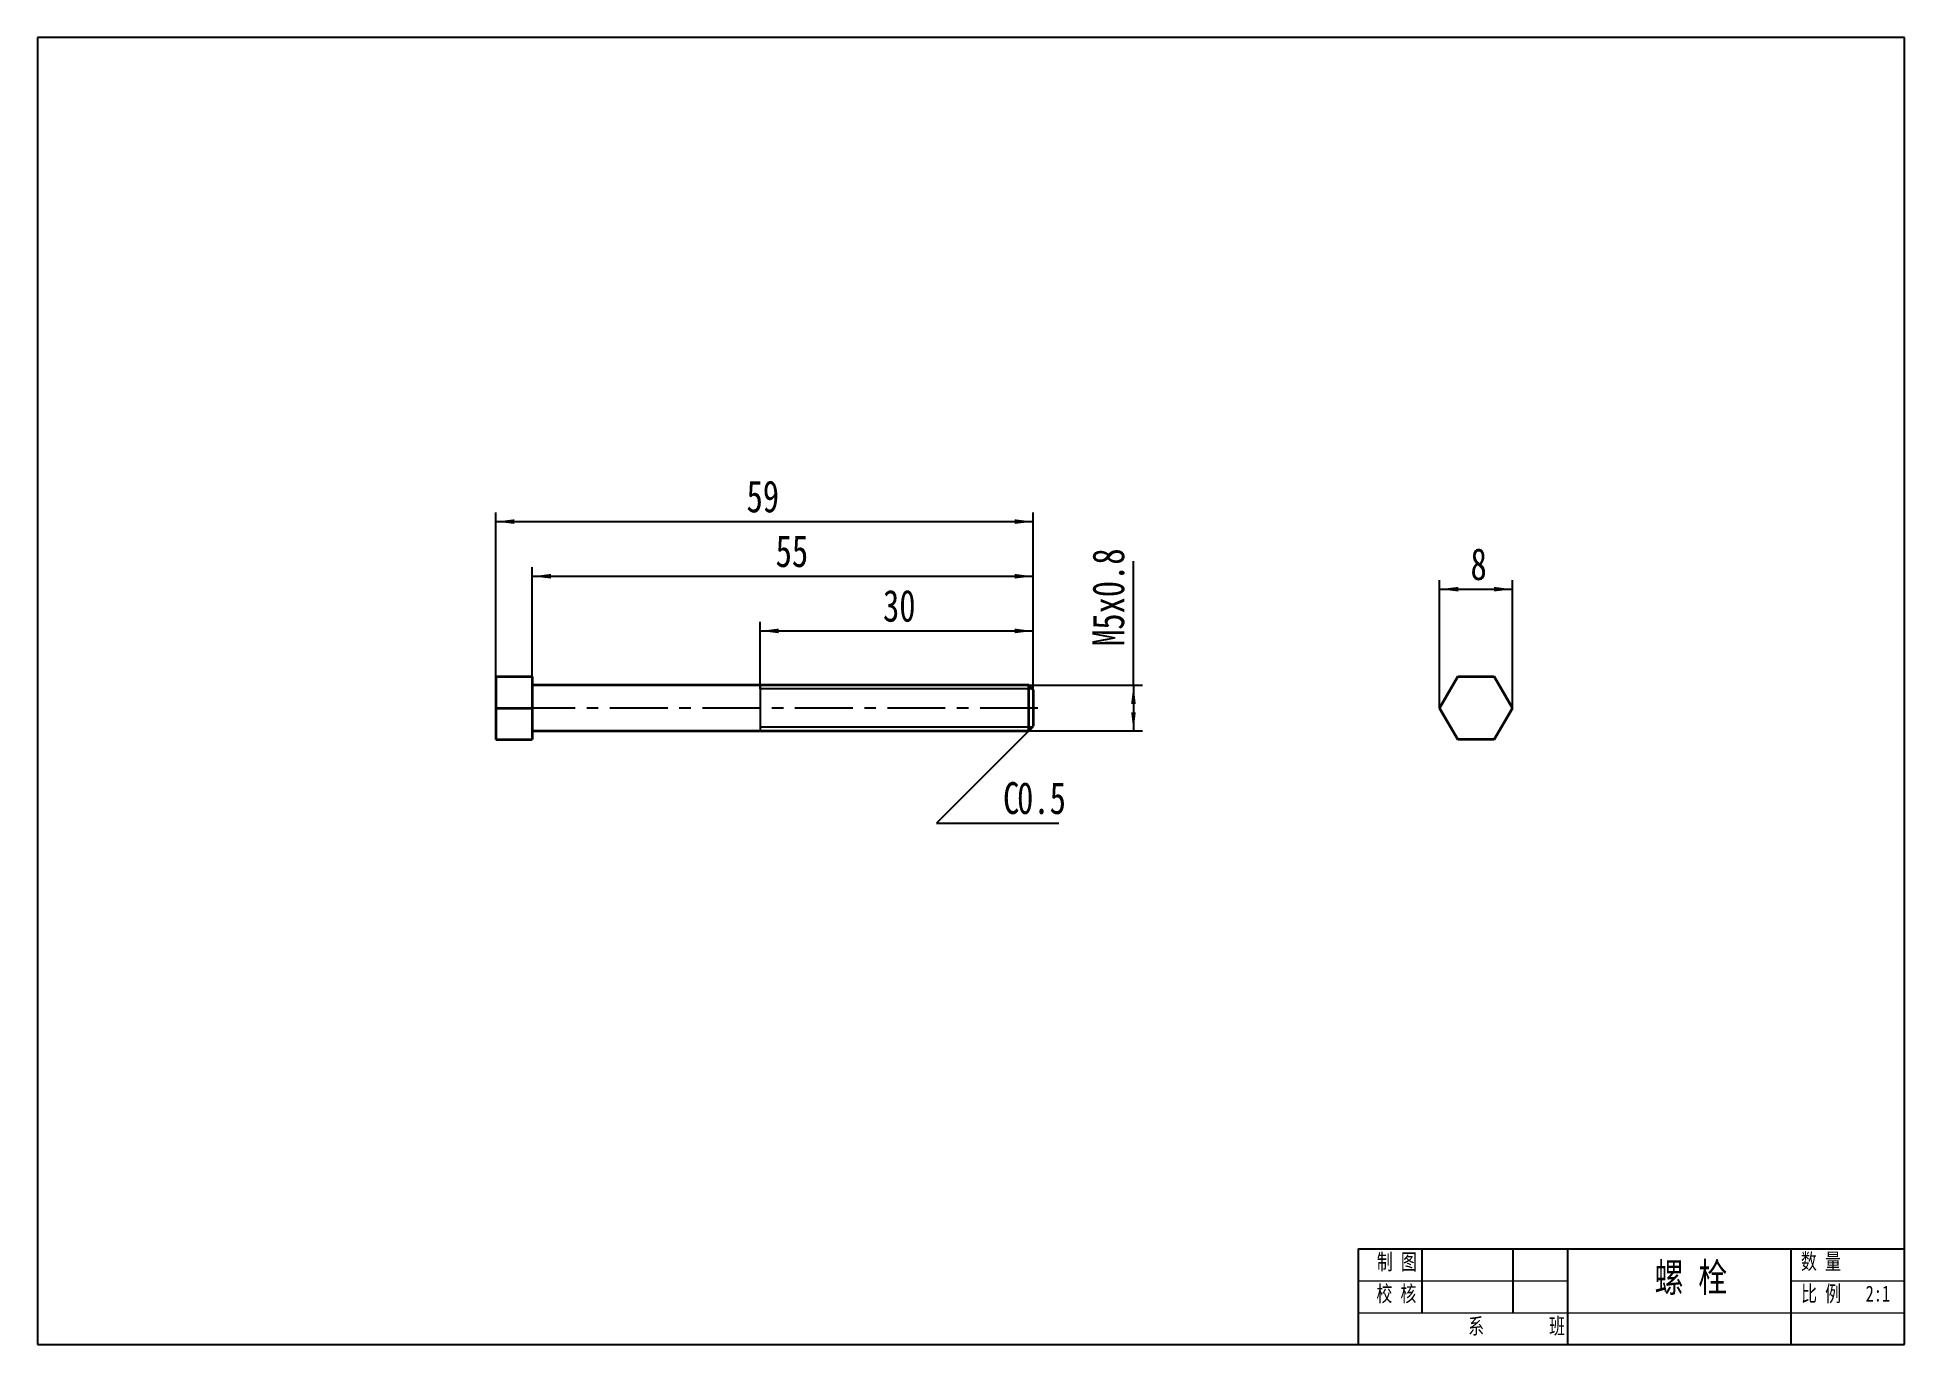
# Model space of a CAD drawing. Header units: millimetres. Extents: x 2 to 208, y 2 to 146.
import ezdxf

# ---------------------------------------------------------------- set-up
doc = ezdxf.new("R2010")
doc.units = ezdxf.units.MM
doc.header["$LTSCALE"] = 0.5
doc.linetypes.add('CENTERX2', pattern=[20.32, 12.7, -2.54, 2.54, -2.54])
for name, color, linetype in [('中心线', 6, 'CENTERX2'), ('尺寸', 7, 'Continuous'), ('螺纹线', 4, 'Continuous')]:
    doc.layers.add(name, color=color, linetype=linetype)
doc.layers.add('轮廓', color=4, linetype='Continuous', lineweight=35)
doc.styles.add('SLDTEXTSTYLE0', font='HYSWLONGFANGSONG.TTF', dxfattribs={"bigfont": 'bigfont'})
doc.styles.add('SLDTEXTSTYLE1', font='HYSWLONGFANGSONG.TTF')
doc.dimstyles.new('SLDDIMSTYLE0', dxfattribs={"dimtxt": 3.5, "dimasz": 2.04, "dimexe": 0, "dimexo": 0.0625, "dimgap": 0.875, "dimtad": 2, "dimdec": 1, "dimrnd": 1e-09, "dimzin": 12, "dimdsep": 46, "dimtxsty": 'SLDTEXTSTYLE1', "dimsah": 1, "dimcen": 0.09, "dimadec": 0, "dimazin": 3, "dimtfac": 1, "dimtdec": 1, "dimtofl": 0, "dimtmove": 0, "dimatfit": 3, "dimfxl": 0, "dimfrac": 2, "dimtolj": 1, "dimtzin": 12, "dimarcsym": 0})

# ---------------------------------------------------------------- blocks, each defined once
blk = doc.blocks.new('_D')
at = {"layer": '尺寸'}
for p, q in [((56.84, 74.88), (56.84, 87.84)), ((56.84, 86.84), (111.84, 86.84)), ((111.84, 74.38), (111.84, 87.84))]:
    blk.add_line(p, q, dxfattribs=at)
for points in [[(56.84, 86.84), (58.88, 86.59), (58.88, 87.1)], [(111.84, 86.84), (109.8, 87.1), (109.8, 86.59)]]:
    blk.add_solid(points, dxfattribs=at)
at = {"layer": '尺寸', "insert": (83.55, 91.36), "char_height": 3.5, "attachment_point": 1, "style": 'SLDTEXTSTYLE1'}
blk.add_mtext('55', dxfattribs=at)
blk = doc.blocks.new('_D_1')
at = {"layer": '尺寸'}
for p, q in [((52.84, 75.84), (52.84, 93.84)), ((52.84, 92.84), (111.84, 92.84)), ((111.84, 74.38), (111.84, 93.84))]:
    blk.add_line(p, q, dxfattribs=at)
for points in [[(52.84, 92.84), (54.88, 92.59), (54.88, 93.1)], [(111.84, 92.84), (109.8, 93.1), (109.8, 92.59)]]:
    blk.add_solid(points, dxfattribs=at)
at = {"layer": '尺寸', "insert": (80.36, 97.36), "char_height": 3.5, "attachment_point": 1, "style": 'SLDTEXTSTYLE1'}
blk.add_mtext('59', dxfattribs=at)
blk = doc.blocks.new('_D_2')
at = {"layer": '尺寸'}
for p, q in [((81.84, 74.48), (81.84, 81.84)), ((81.84, 80.84), (111.84, 80.84)), ((111.84, 74.38), (111.84, 81.84))]:
    blk.add_line(p, q, dxfattribs=at)
for points in [[(81.84, 80.84), (83.88, 80.59), (83.88, 81.1)], [(111.84, 80.84), (109.8, 81.1), (109.8, 80.59)]]:
    blk.add_solid(points, dxfattribs=at)
at = {"layer": '尺寸', "insert": (95.34, 85.36), "char_height": 3.5, "attachment_point": 1, "style": 'SLDTEXTSTYLE1'}
blk.add_mtext('30', dxfattribs=at)
blk = doc.blocks.new('_D_3')
at = {"layer": '尺寸'}
for p, q in [((122.84, 74.88), (122.84, 88.49)), ((111.34, 74.88), (123.84, 74.88)), ((122.84, 74.88), (122.84, 69.88)), ((111.34, 69.88), (123.84, 69.88))]:
    blk.add_line(p, q, dxfattribs=at)
for points in [[(122.84, 74.88), (122.58, 72.84), (123.09, 72.84)], [(122.84, 69.88), (123.09, 71.92), (122.58, 71.92)]]:
    blk.add_solid(points, dxfattribs=at)
at = {"layer": '尺寸', "insert": (118.32, 79.19), "char_height": 3.5, "attachment_point": 1, "rotation": 90, "style": 'SLDTEXTSTYLE1'}
blk.add_mtext('M5x0.8', dxfattribs=at)
blk = doc.blocks.new('SW_CHAMFER_DIMENSION_0')
at = {"layer": '尺寸', "color": 0}
for p, q in [((2.82, 10.14), (-7.32, 0)), ((-7.32, 0), (6.14, 0))]:
    blk.add_line(p, q, dxfattribs=at)
at = {"layer": '尺寸', "color": 0, "char_height": 3.5, "attachment_point": 1, "style": 'SLDTEXTSTYLE1'}
for s, insert in [('C', (0, 4.51)), ('0.5', (1.54, 4.51))]:
    blk.add_mtext(s, dxfattribs=dict(at, insert=insert))
blk = doc.blocks.new('_D_4')
at = {"layer": '尺寸'}
for p, q in [((156.45, 72.38), (156.45, 86.42)), ((164.45, 72.38), (164.45, 86.42)), ((156.45, 85.42), (164.45, 85.42))]:
    blk.add_line(p, q, dxfattribs=at)
for points in [[(156.45, 85.42), (158.49, 85.17), (158.49, 85.68)], [(164.45, 85.42), (162.41, 85.68), (162.41, 85.17)]]:
    blk.add_solid(points, dxfattribs=at)
at = {"layer": '尺寸', "insert": (159.84, 89.93), "char_height": 3.5, "attachment_point": 1, "style": 'SLDTEXTSTYLE1'}
blk.add_mtext('8', dxfattribs=at)

msp = doc.modelspace()

# ---------------------------------------------------------------- linework, layer by layer
at = {"color": 7, "linetype": 'Continuous', "lineweight": 25}
for p, q in [((207.5, 146), (2.5, 146)), ((2.5, 146), (2.5, 2.5)), ((207.5, 2.5), (207.5, 146)), ((147.5, 13), (207.5, 13)), ((147.5, 13), (147.5, 2.5)), ((154.5, 13), (154.5, 6)), ((164.5, 13), (164.5, 6)), ((170.49, 13), (170.5, 2.5)), ((195, 13), (195, 2.5)), ((170.49, 6), (170.49, 2.5)), ((2.5, 2.5), (207.5, 2.5))]:
    msp.add_line(p, q, dxfattribs=at)
at = {"color": 7, "linetype": 'Continuous', "lineweight": 18}
for p, q in [((147.5, 9.5), (170.5, 9.5)), ((195, 9.5), (207.5, 9.5)), ((147.5, 6), (207.5, 6))]:
    msp.add_line(p, q, dxfattribs=at)
at = {"layer": '中心线'}
msp.add_line((112.34, 72.38), (55.84, 72.38), dxfattribs=at)
at = {"layer": '螺纹线'}
for p, q in [((81.84, 74.88), (81.84, 69.88)), ((111.74, 74.48), (81.84, 74.48)), ((111.74, 70.28), (81.84, 70.28))]:
    msp.add_line(p, q, dxfattribs=at)
at = {"layer": '轮廓'}
for p, q in [((52.84, 75.84), (52.84, 72.38)), ((52.84, 75.84), (56.84, 75.84)), ((56.84, 75.84), (56.84, 72.38)), ((111.34, 74.88), (56.84, 74.88)), ((111.84, 74.38), (111.34, 74.88)), ((111.34, 69.88), (111.34, 74.88)), ((111.84, 74.38), (111.84, 70.38)), ((156.45, 72.38), (158.45, 75.84)), ((158.45, 75.84), (162.45, 75.84)), ((162.45, 75.84), (164.45, 72.38)), ((52.84, 72.38), (56.84, 72.38)), ((52.84, 72.38), (52.84, 68.92)), ((56.84, 72.38), (56.84, 68.92)), ((158.45, 68.92), (156.45, 72.38)), ((164.45, 72.38), (162.45, 68.92)), ((56.84, 69.88), (111.34, 69.88)), ((111.34, 69.88), (111.84, 70.38)), ((52.84, 68.92), (56.84, 68.92)), ((162.45, 68.92), (158.45, 68.92))]:
    msp.add_line(p, q, dxfattribs=at)

# ---------------------------------------------------------------- block references
at = {"layer": '尺寸'}
msp.add_blockref('SW_CHAMFER_DIMENSION_0', (108.52, 59.74), dxfattribs=at)

# ---------------------------------------------------------------- texts
at = {"color": 7, "linetype": 'Continuous', "lineweight": 18, "attachment_point": 2}
for s, insert, char_height, style in [('制 图', (151.75, 12.47), 1.75, 'SLDTEXTSTYLE0'), ('数 量', (198.31, 12.52), 1.75, 'SLDTEXTSTYLE0'), ('螺 栓', (184.03, 11.47), 3.175, 'SLDTEXTSTYLE0'), ('校 核', (151.7, 8.98), 1.75, 'SLDTEXTSTYLE0'), ('比 例', (198.33, 8.98), 1.75, 'SLDTEXTSTYLE0'), ('2:1', (204.56, 8.98), 1.75, 'SLDTEXTSTYLE1'), ('系        班', (164.9, 5.41), 1.75, 'SLDTEXTSTYLE0')]:
    msp.add_mtext(s, dxfattribs=dict(at, insert=insert, char_height=char_height, style=style))

# ---------------------------------------------------------------- dimensions: what is measured, and where the dimension line sits
at = {"layer": '尺寸'}
for base, p1, p2, picture, middle in [((111.84, 92.84), (52.84, 75.84), (111.84, 74.38), '_D_1', (81.9, 92.84)), ((111.84, 86.84), (56.84, 74.88), (111.84, 74.38), '_D', (85.09, 86.84)), ((164.45, 85.42), (156.45, 72.38), (164.45, 72.38), '_D_4', (160.61, 85.42)), ((111.84, 80.84), (81.84, 74.48), (111.84, 74.38), '_D_2', (96.88, 80.84))]:
    dim = msp.add_linear_dim(base=base, p1=p1, p2=p2, dimstyle='SLDDIMSTYLE0', dxfattribs=at)
    dim.commit()
    dim.dimension.update_dxf_attribs({"geometry": picture, "text_midpoint": middle, "dimtype": 160})
dim = msp.add_linear_dim(base=(122.84, 69.88), p1=(111.34, 74.88), p2=(111.34, 69.88), angle=90, text='M5x0.8', dimstyle='SLDDIMSTYLE0', dxfattribs=at)
dim.commit()
dim.dimension.update_dxf_attribs({"geometry": '_D_3', "text_midpoint": (122.84, 83.84), "dimtype": 160})

doc.saveas('drawing.dxf')
